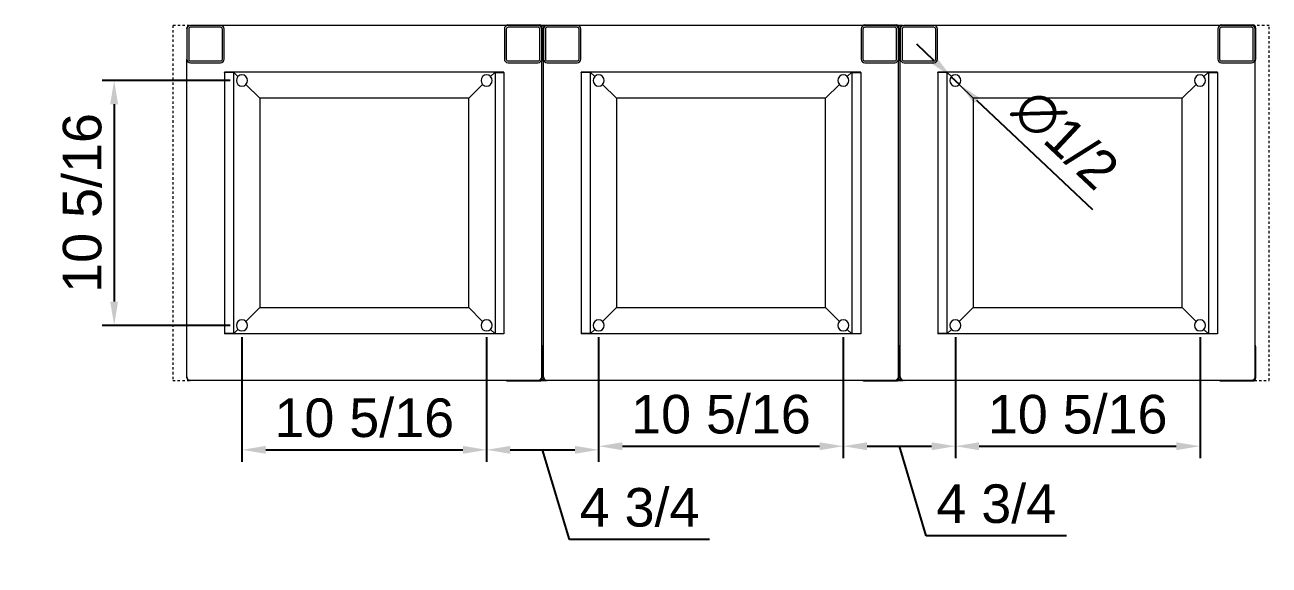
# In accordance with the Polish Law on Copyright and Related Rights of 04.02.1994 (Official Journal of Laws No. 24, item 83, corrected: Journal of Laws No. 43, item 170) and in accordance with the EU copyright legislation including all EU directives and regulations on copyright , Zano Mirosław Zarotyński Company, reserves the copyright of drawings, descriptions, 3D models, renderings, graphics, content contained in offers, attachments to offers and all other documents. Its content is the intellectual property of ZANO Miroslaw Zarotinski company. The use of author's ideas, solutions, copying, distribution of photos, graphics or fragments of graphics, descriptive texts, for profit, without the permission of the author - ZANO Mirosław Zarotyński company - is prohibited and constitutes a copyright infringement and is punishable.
# Model space of a CAD drawing. Header units: inches. Extents: x -9 to 181, y -2 to 130.
# Drawn here: x -6.1 to 46.4, y -2.3 to 20.4 of the extents above; entities that cross this region are included whole.
import ezdxf

# ---------------------------------------------------------------- set-up
doc = ezdxf.new("R2010")
doc.units = ezdxf.units.IN
doc.linetypes.add('HIDDEN', pattern=[1.905, 1.27, -0.635])
for name, color, linetype, lineweight in [('ZANO_R', 7, 'Continuous', 0), ('ZANO_R_przerywana', 250, 'HIDDEN', 0), ('ZANO_W', 1, 'Continuous', 0)]:
    doc.layers.add(name, color=color, linetype=linetype, lineweight=lineweight)
doc.styles.get("Standard").update_dxf_attribs({"font": 'arial.ttf'})
doc.dimstyles.new('amerykanie', dxfattribs={"dimtxt": 50, "dimasz": 50, "dimexe": 0.5, "dimexo": 0.5, "dimgap": 1, "dimtad": 1, "dimdec": 0, "dimzin": 0, "dimlunit": 5, "dimtxsty": 'Standard', "dimcen": 0.09, "dimclrd": 1, "dimclre": 1, "dimclrt": 1, "dimazin": 0, "dimtfac": 1, "dimtdec": 0, "dimtmove": 0, "dimatfit": 3, "dimfxl": 1, "dimtzin": 0, "dimarcsym": 1})

# ---------------------------------------------------------------- blocks, each defined once
blk = doc.blocks.new('*D372')
at = {"layer": 'ZANO_W', "color": 1, "lineweight": -2}
for p, q in [((2.584, 18.1), (-2.805, 18.1)), ((-2.305, 17.1), (-2.305, 8.785)), ((2.584, 7.785), (-2.805, 7.785))]:
    blk.add_line(p, q, dxfattribs=at)
at = {"layer": 'ZANO_W', "color": 1}
for points in [[(-2.139, 17.1), (-2.472, 17.1), (-2.305, 18.1)], [(-2.472, 8.785), (-2.139, 8.785), (-2.305, 7.785)]]:
    blk.add_solid(points, dxfattribs=at)
at = {"layer": 'ZANO_W', "color": 1, "insert": (-3.645, 12.942), "char_height": 1.625, "attachment_point": 5, "rotation": 90}
blk.add_mtext('10 5/16', dxfattribs=at)
blk = doc.blocks.new('*D373')
at = {"layer": 'ZANO_W', "color": 1, "lineweight": -2}
for p, q in [((3.084, 7.285), (3.084, 2.042)), ((13.398, 7.285), (13.398, 2.042)), ((4.084, 2.542), (12.398, 2.542))]:
    blk.add_line(p, q, dxfattribs=at)
at = {"layer": 'ZANO_W', "color": 1}
for points in [[(4.084, 2.708), (4.084, 2.375), (3.084, 2.542)], [(12.398, 2.375), (12.398, 2.708), (13.398, 2.542)]]:
    blk.add_solid(points, dxfattribs=at)
at = {"layer": 'ZANO_W', "color": 1, "insert": (8.241, 3.882), "char_height": 1.625, "attachment_point": 5}
blk.add_mtext('10 5/16', dxfattribs=at)
blk = doc.blocks.new('*D374')
at = {"layer": 'ZANO_W', "color": 1, "lineweight": -2}
for p, q in [((13.398, 7.285), (13.398, 2.042)), ((18.123, 7.285), (18.123, 2.042)), ((14.398, 2.542), (17.123, 2.542)), ((16.892, -1.231), (15.761, 2.542)), ((22.803, -1.231), (16.892, -1.231))]:
    blk.add_line(p, q, dxfattribs=at)
at = {"layer": 'ZANO_W', "color": 1}
for points in [[(14.398, 2.708), (14.398, 2.375), (13.398, 2.542)], [(17.123, 2.375), (17.123, 2.708), (18.123, 2.542)]]:
    blk.add_solid(points, dxfattribs=at)
at = {"layer": 'ZANO_W', "color": 1, "insert": (19.848, 0.11), "char_height": 1.625, "attachment_point": 5}
blk.add_mtext('4 3/4', dxfattribs=at)
blk = doc.blocks.new('*D375')
at = {"layer": 'ZANO_W', "color": 1, "lineweight": -2}
for p, q in [((18.123, 7.285), (18.123, 2.194)), ((28.438, 7.285), (28.438, 2.194)), ((19.123, 2.694), (27.438, 2.694))]:
    blk.add_line(p, q, dxfattribs=at)
at = {"layer": 'ZANO_W', "color": 1}
for points in [[(19.123, 2.861), (19.123, 2.527), (18.123, 2.694)], [(27.438, 2.527), (27.438, 2.861), (28.438, 2.694)]]:
    blk.add_solid(points, dxfattribs=at)
at = {"layer": 'ZANO_W', "color": 1, "insert": (23.28, 4.034), "char_height": 1.625, "attachment_point": 5}
blk.add_mtext('10 5/16', dxfattribs=at)
blk = doc.blocks.new('*D376')
at = {"layer": 'ZANO_W', "color": 1, "lineweight": -2}
for p, q in [((28.438, 7.285), (28.438, 2.194)), ((33.162, 7.285), (33.162, 2.194)), ((29.438, 2.694), (32.162, 2.694)), ((31.932, -1.078), (30.8, 2.694)), ((37.842, -1.078), (31.932, -1.078))]:
    blk.add_line(p, q, dxfattribs=at)
at = {"layer": 'ZANO_W', "color": 1}
for points in [[(29.438, 2.861), (29.438, 2.527), (28.438, 2.694)], [(32.162, 2.527), (32.162, 2.861), (33.162, 2.694)]]:
    blk.add_solid(points, dxfattribs=at)
at = {"layer": 'ZANO_W', "color": 1, "insert": (34.887, 0.263), "char_height": 1.625, "attachment_point": 5}
blk.add_mtext('4 3/4', dxfattribs=at)
blk = doc.blocks.new('*D377')
at = {"layer": 'ZANO_W', "color": 1, "lineweight": -2}
for p, q in [((33.162, 7.285), (33.162, 2.194)), ((43.477, 7.285), (43.477, 2.194)), ((34.162, 2.694), (42.477, 2.694))]:
    blk.add_line(p, q, dxfattribs=at)
at = {"layer": 'ZANO_W', "color": 1}
for points in [[(34.162, 2.861), (34.162, 2.527), (33.162, 2.694)], [(42.477, 2.527), (42.477, 2.861), (43.477, 2.694)]]:
    blk.add_solid(points, dxfattribs=at)
at = {"layer": 'ZANO_W', "color": 1, "insert": (38.32, 4.034), "char_height": 1.625, "attachment_point": 5}
blk.add_mtext('10 5/16', dxfattribs=at)
blk = doc.blocks.new('*D380')
at = {"layer": 'ZANO_W', "color": 1, "lineweight": -2}
for p, q in [((32.261, 18.946), (31.533, 19.631)), ((32.99, 18.261), (33.334, 17.938)), ((38.953, 12.658), (34.063, 17.253))]:
    blk.add_line(p, q, dxfattribs=at)
blk.add_arc((33.162, 18.1), 0.236, 315, 316.782, dxfattribs=at)
at = {"layer": 'ZANO_W', "color": 1}
for points in [[(32.147, 18.825), (32.375, 19.068), (32.99, 18.261)], [(34.177, 17.375), (33.949, 17.132), (33.334, 17.938)]]:
    blk.add_solid(points, dxfattribs=at)
at = {"layer": 'ZANO_W', "color": 1, "insert": (37.814, 15.615), "char_height": 1.625, "attachment_point": 5, "rotation": 316.782}
blk.add_mtext('∅1/2', dxfattribs=at)

msp = doc.modelspace()

# ---------------------------------------------------------------- linework, layer by layer
at = {"layer": 'ZANO_R'}
for p, q in [((0.76067, 20.26498), (0.76067, 19.00514)), ((0.78177, 20.34372), (0.77696, 20.34372)), ((0.83941, 20.40277), (0.83321, 20.40277)), ((0.83941, 20.40136), (0.83941, 20.40617)), ((0.83941, 20.40136), (0.83941, 20.40277)), ((0.83941, 20.26498), (0.83941, 19.00514)), ((0.87878, 20.42246), (0.87878, 20.41911)), ((2.17799, 20.42246), (0.91815, 20.42246)), ((2.17799, 20.34372), (0.91815, 20.34372)), ((14.30398, 20.42246), (2.17799, 20.42246)), ((2.25673, 19.00514), (2.25673, 20.26498)), ((2.33547, 19.00514), (2.33547, 20.26498)), ((14.1465, 20.26498), (14.1465, 19.00514)), ((14.22524, 20.26498), (14.22524, 19.00514)), ((14.28429, 20.44214), (14.28429, 20.4323)), ((14.28429, 20.44214), (15.62287, 20.44214)), ((15.62287, 20.4323), (14.28429, 20.4323)), ((15.56382, 20.42246), (14.30398, 20.42246)), ((15.56382, 20.34372), (14.30398, 20.34372)), ((15.62287, 20.44214), (15.62287, 20.4323)), ((15.64256, 20.40136), (15.64256, 20.40617)), ((15.64256, 19.00514), (15.64256, 20.26498)), ((15.91815, 20.42246), (15.68816, 20.42246)), ((15.7002, 20.34372), (15.70161, 20.34372)), ((15.7002, 20.34372), (15.70501, 20.34372)), ((15.70161, 20.34372), (15.70161, 20.34992)), ((15.70345, 20.34372), (15.70161, 20.34703)), ((15.7213, 19.00514), (15.7213, 20.26498)), ((15.83012, 20.38309), (15.72516, 20.38309)), ((15.73114, 18.98545), (15.73114, 20.32403)), ((15.74098, 20.32403), (15.73114, 20.32403)), ((15.74098, 20.32403), (15.74098, 18.98545)), ((15.80004, 20.26498), (15.80004, 19.00514)), ((15.82114, 20.34372), (15.81633, 20.34372)), ((15.87878, 20.40277), (15.87258, 20.40277)), ((15.87878, 20.40461), (15.87547, 20.40277)), ((15.87878, 20.40136), (15.87878, 20.40617)), ((15.87878, 20.40136), (15.87878, 20.40277)), ((15.87878, 20.26498), (15.87878, 19.00514)), ((15.91815, 20.42246), (15.91815, 20.41911)), ((17.21736, 20.42246), (15.95752, 20.42246)), ((17.21736, 20.34372), (15.95752, 20.34372)), ((29.34335, 20.42246), (17.21736, 20.42246)), ((17.2961, 19.00514), (17.2961, 20.26498)), ((17.37484, 19.00514), (17.37484, 20.26498)), ((29.18587, 20.26498), (29.18587, 19.00514)), ((29.26461, 20.26498), (29.26461, 19.00514)), ((29.32366, 20.44214), (29.32366, 20.4323)), ((29.32366, 20.44214), (30.66224, 20.44214)), ((30.66224, 20.4323), (29.32366, 20.4323)), ((30.60319, 20.42246), (29.34335, 20.42246)), ((30.60319, 20.34372), (29.34335, 20.34372)), ((30.66224, 20.44214), (30.66224, 20.4323)), ((30.68193, 20.40136), (30.68193, 20.40617)), ((30.68193, 19.00514), (30.68193, 20.26498)), ((30.95752, 20.42246), (30.72753, 20.42246)), ((30.73957, 20.34372), (30.74098, 20.34372)), ((30.73957, 20.34372), (30.74438, 20.34372)), ((30.74098, 20.34372), (30.74098, 20.34992)), ((30.74282, 20.34372), (30.74098, 20.34703)), ((30.76067, 19.00514), (30.76067, 20.26498)), ((30.86949, 20.38309), (30.76453, 20.38309)), ((30.77051, 18.98545), (30.77051, 20.32403)), ((30.78035, 20.32403), (30.77051, 20.32403)), ((30.78035, 20.32403), (30.78035, 18.98545)), ((30.83941, 20.26498), (30.83941, 19.00514)), ((30.86051, 20.34372), (30.8557, 20.34372)), ((30.91815, 20.40277), (30.91195, 20.40277)), ((30.91815, 20.40461), (30.91484, 20.40277)), ((30.91815, 20.40136), (30.91815, 20.40617)), ((30.91815, 20.40136), (30.91815, 20.40277)), ((30.91815, 20.26498), (30.91815, 19.00514)), ((30.95752, 20.42246), (30.98508, 20.42246)), ((30.95752, 20.42246), (30.95752, 20.41911)), ((32.25673, 20.42246), (30.99689, 20.42246)), ((32.25673, 20.34372), (30.99689, 20.34372)), ((44.38272, 20.42246), (32.25673, 20.42246)), ((32.33547, 19.00514), (32.33547, 20.26498)), ((32.41421, 19.00514), (32.41421, 20.26498)), ((44.22524, 20.26498), (44.22524, 19.00514)), ((44.30398, 20.26498), (44.30398, 19.00514)), ((44.36303, 20.44214), (44.36303, 20.4323)), ((44.36303, 20.44214), (45.70161, 20.44214)), ((45.70161, 20.4323), (44.36303, 20.4323)), ((45.64256, 20.42246), (44.38272, 20.42246)), ((45.64256, 20.34372), (44.38272, 20.34372)), ((45.70161, 20.44214), (45.70161, 20.4323)), ((45.7213, 20.40136), (45.7213, 20.40617)), ((45.7213, 19.00514), (45.7213, 20.26498)), ((45.77894, 20.34372), (45.78035, 20.34372)), ((45.77894, 20.34372), (45.78375, 20.34372)), ((45.78035, 20.34372), (45.78035, 20.34992)), ((45.80004, 19.00514), (45.80004, 20.26498)), ((45.80988, 18.98545), (45.80988, 20.32403)), ((45.81972, 20.32403), (45.80988, 20.32403)), ((45.81972, 20.32403), (45.81972, 18.98545)), ((0.76067, 5.61931), (0.76067, 19.00514)), ((0.91815, 18.9264), (2.17799, 18.9264)), ((14.30398, 18.9264), (15.56382, 18.9264)), ((15.7213, 5.61931), (15.7213, 19.00514)), ((15.74098, 18.98545), (15.73114, 18.98545)), ((15.80004, 5.61931), (15.80004, 19.00514)), ((15.95752, 18.9264), (17.21736, 18.9264)), ((29.34335, 18.9264), (30.60319, 18.9264)), ((30.76067, 5.61931), (30.76067, 19.00514)), ((30.78035, 18.98545), (30.77051, 18.98545)), ((30.83941, 5.61931), (30.83941, 19.00514)), ((30.99689, 18.9264), (32.25673, 18.9264)), ((44.38272, 18.9264), (45.64256, 18.9264)), ((45.80004, 5.61931), (45.80004, 19.00514)), ((45.81972, 18.98545), (45.80988, 18.98545)), ((0.91815, 18.84766), (2.17799, 18.84766)), ((14.13075, 18.45396), (2.35122, 18.45396)), ((2.35122, 18.44411), (2.35122, 18.45396)), ((2.35122, 18.44411), (2.35122, 7.44018)), ((2.72917, 18.44411), (2.35122, 18.44411)), ((2.57169, 18.44411), (2.57169, 18.45396)), ((2.91647, 18.26666), (2.72917, 18.45396)), ((2.72917, 18.44411), (2.72917, 7.44018)), ((13.5655, 18.26666), (13.7528, 18.45396)), ((13.7528, 18.44411), (13.7528, 7.44018)), ((13.7528, 18.44411), (14.13075, 18.44411)), ((13.91028, 18.44411), (13.91028, 18.45396)), ((14.13075, 18.44411), (14.13075, 18.45396)), ((14.13075, 18.44411), (14.13075, 7.44018)), ((14.30398, 18.84766), (15.56382, 18.84766)), ((15.95752, 18.84766), (17.21736, 18.84766)), ((29.17012, 18.45396), (17.39059, 18.45396)), ((17.39059, 18.44411), (17.39059, 18.45396)), ((17.39059, 18.44411), (17.39059, 7.44018)), ((17.76854, 18.44411), (17.39059, 18.44411)), ((17.61106, 18.44411), (17.61106, 18.45396)), ((17.95584, 18.26666), (17.76854, 18.45396)), ((17.76854, 18.44411), (17.76854, 7.44018)), ((28.60487, 18.26666), (28.79217, 18.45396)), ((28.79217, 18.44411), (28.79217, 7.44018)), ((28.79217, 18.44411), (29.17012, 18.44411)), ((28.94965, 18.44411), (28.94965, 18.45396)), ((29.17012, 18.44411), (29.17012, 18.45396)), ((29.17012, 18.44411), (29.17012, 7.44018)), ((29.34335, 18.84766), (30.60319, 18.84766)), ((30.99689, 18.84766), (32.25673, 18.84766)), ((44.20949, 18.45396), (32.42996, 18.45396)), ((32.42996, 18.44411), (32.42996, 18.45396)), ((32.42996, 18.44411), (32.42996, 7.44018)), ((32.80791, 18.44411), (32.42996, 18.44411)), ((32.65043, 18.44411), (32.65043, 18.45396)), ((32.99521, 18.26666), (32.80791, 18.45396)), ((32.80791, 18.44411), (32.80791, 7.44018)), ((43.64424, 18.26666), (43.83154, 18.45396)), ((43.83154, 18.44411), (43.83154, 7.44018)), ((43.83154, 18.44411), (44.20949, 18.44411)), ((43.98902, 18.44411), (43.98902, 18.45396)), ((44.20949, 18.44411), (44.20949, 18.45396)), ((44.20949, 18.44411), (44.20949, 7.44018)), ((44.38272, 18.84766), (45.64256, 18.84766)), ((3.83154, 17.35159), (3.25054, 17.93259)), ((12.65043, 17.35159), (13.23143, 17.93259)), ((18.87091, 17.35159), (18.28991, 17.93259)), ((27.6898, 17.35159), (28.2708, 17.93259)), ((33.91028, 17.35159), (33.32928, 17.93259)), ((42.72917, 17.35159), (43.31017, 17.93259)), ((12.65043, 17.35159), (3.83154, 17.35159)), ((3.83154, 17.35159), (3.83154, 8.5327)), ((12.65043, 8.5327), (12.65043, 17.35159)), ((18.87091, 17.35159), (18.87091, 8.5327)), ((27.6898, 17.35159), (18.87091, 17.35159)), ((27.6898, 8.5327), (27.6898, 17.35159)), ((33.91028, 17.35159), (33.91028, 8.5327)), ((42.72917, 17.35159), (33.91028, 17.35159)), ((42.72917, 8.5327), (42.72917, 17.35159)), ((3.83154, 8.5327), (3.25054, 7.9517)), ((3.83154, 8.5327), (12.65043, 8.5327)), ((12.65043, 8.5327), (13.23143, 7.9517)), ((18.87091, 8.5327), (18.28991, 7.9517)), ((18.87091, 8.5327), (27.6898, 8.5327)), ((27.6898, 8.5327), (28.2708, 7.9517)), ((33.91028, 8.5327), (33.32928, 7.9517)), ((33.91028, 8.5327), (42.72917, 8.5327)), ((42.72917, 8.5327), (43.31017, 7.9517)), ((2.35122, 7.44018), (2.35122, 7.43033)), ((2.72917, 7.44018), (2.35122, 7.44018)), ((14.13075, 7.43033), (2.35122, 7.43033)), ((2.40634, 7.43033), (2.40634, 7.44018)), ((2.91647, 7.61763), (2.72917, 7.43033)), ((13.5655, 7.61763), (13.7528, 7.43033)), ((13.7528, 7.44018), (14.13075, 7.44018)), ((14.07563, 7.44018), (14.07563, 7.43033)), ((14.13075, 7.44018), (14.13075, 7.43033)), ((17.39059, 7.44018), (17.39059, 7.43033)), ((17.76854, 7.44018), (17.39059, 7.44018)), ((29.17012, 7.43033), (17.39059, 7.43033)), ((17.44571, 7.43033), (17.44571, 7.44018)), ((17.95584, 7.61763), (17.76854, 7.43033)), ((28.60487, 7.61763), (28.79217, 7.43033)), ((28.79217, 7.44018), (29.17012, 7.44018)), ((29.115, 7.44018), (29.115, 7.43033)), ((29.17012, 7.44018), (29.17012, 7.43033)), ((32.42996, 7.44018), (32.42996, 7.43033)), ((32.80791, 7.44018), (32.42996, 7.44018)), ((44.20949, 7.43033), (32.42996, 7.43033)), ((32.48508, 7.43033), (32.48508, 7.44018)), ((32.99521, 7.61763), (32.80791, 7.43033)), ((43.64424, 7.61763), (43.83154, 7.43033)), ((43.83154, 7.44018), (44.20949, 7.44018)), ((44.15437, 7.44018), (44.15437, 7.43033)), ((44.20949, 7.44018), (44.20949, 7.43033)), ((15.73114, 5.56026), (15.73114, 6.89884)), ((15.74098, 6.89884), (15.73114, 6.89884)), ((15.74098, 6.89884), (15.74098, 5.56026)), ((30.77051, 5.56026), (30.77051, 6.89884)), ((30.78035, 6.89884), (30.77051, 6.89884)), ((30.78035, 6.89884), (30.78035, 5.56026)), ((45.80988, 5.56026), (45.80988, 6.89884)), ((45.81972, 6.89884), (45.80988, 6.89884)), ((45.81972, 6.89884), (45.81972, 5.56026)), ((0.78177, 5.54057), (0.77696, 5.54057)), ((0.77852, 5.54057), (0.78035, 5.53726)), ((0.78035, 5.54057), (0.78035, 5.53437)), ((0.78177, 5.54057), (0.78035, 5.54057)), ((0.83941, 5.48293), (0.83941, 5.47812)), ((15.56382, 5.46183), (0.91815, 5.46183)), ((15.62287, 5.45199), (14.28429, 5.45199)), ((14.28429, 5.44214), (14.28429, 5.45199)), ((14.28429, 5.44214), (15.62287, 5.44214)), ((15.62287, 5.44214), (15.62287, 5.45199)), ((15.64256, 5.48293), (15.64256, 5.48151)), ((15.64256, 5.48293), (15.64256, 5.47812)), ((15.64256, 5.48151), (15.64876, 5.48151)), ((15.64256, 5.47968), (15.64587, 5.48151)), ((15.68816, 5.46183), (15.91815, 5.46183)), ((15.7002, 5.54057), (15.70501, 5.54057)), ((15.72516, 5.5012), (15.83012, 5.5012)), ((15.74098, 5.56026), (15.73114, 5.56026)), ((15.82114, 5.54057), (15.81633, 5.54057)), ((15.81789, 5.54057), (15.81972, 5.53726)), ((15.81972, 5.54057), (15.81972, 5.53437)), ((15.82114, 5.54057), (15.81972, 5.54057)), ((15.87878, 5.48293), (15.87878, 5.47812)), ((30.60319, 5.46183), (15.95752, 5.46183)), ((30.66224, 5.45199), (29.32366, 5.45199)), ((29.32366, 5.44214), (29.32366, 5.45199)), ((29.32366, 5.44214), (30.66224, 5.44214)), ((30.66224, 5.44214), (30.66224, 5.45199)), ((30.68193, 5.48293), (30.68193, 5.48151)), ((30.68193, 5.48293), (30.68193, 5.47812)), ((30.68193, 5.48151), (30.68813, 5.48151)), ((30.68193, 5.47968), (30.68524, 5.48151)), ((30.72753, 5.46183), (30.95752, 5.46183)), ((30.73957, 5.54057), (30.74438, 5.54057)), ((30.76453, 5.5012), (30.86949, 5.5012)), ((30.78035, 5.56026), (30.77051, 5.56026)), ((30.86051, 5.54057), (30.8557, 5.54057)), ((30.85726, 5.54057), (30.85909, 5.53726)), ((30.85909, 5.54057), (30.85909, 5.53437)), ((30.86051, 5.54057), (30.85909, 5.54057)), ((30.91815, 5.48293), (30.91815, 5.47812)), ((45.64256, 5.46183), (30.99689, 5.46183)), ((45.70161, 5.45199), (44.36303, 5.45199)), ((44.36303, 5.44214), (44.36303, 5.45199)), ((44.36303, 5.44214), (45.70161, 5.44214)), ((45.70161, 5.44214), (45.70161, 5.45199)), ((45.7213, 5.48293), (45.7213, 5.48151)), ((45.7213, 5.48293), (45.7213, 5.47812)), ((45.7213, 5.48151), (45.7275, 5.48151)), ((45.7213, 5.47968), (45.72461, 5.48151)), ((45.77894, 5.54057), (45.78375, 5.54057)), ((45.81972, 5.56026), (45.80988, 5.56026))]:
    msp.add_line(p, q, dxfattribs=at)
at = {"layer": 'ZANO_R', "flags": 128}
for points in [[(0.83368, 20.40277), (0.83735, 20.40438), (0.83863, 20.4049)], [(15.87305, 20.40277), (15.87672, 20.40438), (15.87878, 20.40521)], [(15.94965, 20.42246), (15.92046, 20.41959), (15.89472, 20.41201)], [(30.91242, 20.40277), (30.91609, 20.40438), (30.91737, 20.4049)], [(0.77792, 5.54057), (0.77875, 5.53851), (0.78035, 5.53484)], [(15.81729, 5.54057), (15.81812, 5.53851), (15.81972, 5.53484)], [(30.85666, 5.54057), (30.85749, 5.53851), (30.85909, 5.53484)]]:
    msp.add_lwpolyline(points, dxfattribs=at)
at = {"layer": 'ZANO_R'}
for centre, radius, start, end in [((0.91815, 20.26498), 0.15748, 90, 180), ((0.87878, 20.30435), 0.11811, 90, 180), ((0.90634, 20.27679), 0.14567, 120.132722, 152.647767), ((0.87878, 20.30435), 0.10827, 115.951202, 154.048833), ((0.91815, 20.26498), 0.07874, 90, 180), ((2.17799, 20.26498), 0.15748, 0, 90), ((2.17799, 20.26498), 0.07874, 0, 90), ((14.30398, 20.26498), 0.15748, 90, 180), ((14.28429, 20.32403), 0.11811, 90, 123.55731), ((14.30398, 20.26498), 0.07874, 90, 180), ((14.28429, 20.32403), 0.10827, 90, 114.619977), ((15.56382, 20.26498), 0.15748, 0, 90), ((15.56382, 20.26498), 0.07874, 0, 90), ((15.62287, 20.32403), 0.11811, 0, 90), ((15.62287, 20.32403), 0.10827, 0, 90), ((15.57563, 20.27679), 0.14567, 30.132722, 62.647767), ((15.95752, 20.26498), 0.15748, 90, 180), ((15.91815, 20.30435), 0.11811, 90, 180), ((15.94571, 20.27679), 0.14567, 120.132722, 152.647767), ((15.91815, 20.30435), 0.10827, 115.981103, 154.018896), ((15.95752, 20.26498), 0.07874, 90, 180), ((17.21736, 20.26498), 0.15748, 0, 90), ((17.21736, 20.26498), 0.07874, 0, 90), ((29.34335, 20.26498), 0.15748, 90, 180), ((29.32366, 20.32403), 0.11811, 90, 123.55731), ((29.34335, 20.26498), 0.07874, 90, 180), ((29.32366, 20.32403), 0.10827, 90, 114.619977), ((30.60319, 20.26498), 0.15748, 0, 90), ((30.60319, 20.26498), 0.07874, 0, 90), ((30.66224, 20.32403), 0.11811, 0, 90), ((30.66224, 20.32403), 0.10827, 0, 90), ((30.615, 20.27679), 0.14567, 30.132722, 62.647767), ((30.99689, 20.26498), 0.15748, 90, 180), ((30.95752, 20.30435), 0.11811, 90, 180), ((30.98508, 20.27679), 0.14567, 120.132722, 152.647767), ((30.95752, 20.30435), 0.10827, 115.769108, 154.231147), ((30.99689, 20.26498), 0.07874, 90, 180), ((32.25673, 20.26498), 0.15748, 0, 90), ((32.25673, 20.26498), 0.07874, 0, 90), ((44.38272, 20.26498), 0.15748, 90, 180), ((44.36303, 20.32403), 0.11811, 90, 123.55731), ((44.38272, 20.26498), 0.07874, 90, 180), ((44.36303, 20.32403), 0.10827, 90, 114.619977), ((45.64256, 20.26498), 0.15748, 0, 90), ((45.64256, 20.26498), 0.07874, 0, 90), ((45.70161, 20.32403), 0.11811, 0, 90), ((45.70161, 20.32403), 0.10827, 0, 90), ((45.65437, 20.27679), 0.14567, 30.132722, 62.647767), ((0.91815, 19.00514), 0.15748, 180, 270), ((0.91815, 19.00514), 0.07874, 180, 270), ((2.17799, 19.00514), 0.07874, 270, 0), ((2.17799, 19.00514), 0.15748, 270, 0), ((14.30398, 19.00514), 0.15748, 180, 270), ((14.30398, 19.00514), 0.07874, 180, 270), ((15.56382, 19.00514), 0.07874, 270, 0), ((15.56382, 19.00514), 0.15748, 270, 0), ((15.62287, 18.98545), 0.11811, 326.44269, 0), ((15.62287, 18.98545), 0.10827, 335.380023, 0), ((15.95752, 19.00514), 0.15748, 180, 270), ((15.95752, 19.00514), 0.07874, 180, 270), ((17.21736, 19.00514), 0.07874, 270, 0), ((17.21736, 19.00514), 0.15748, 270, 0), ((29.34335, 19.00514), 0.15748, 180, 270), ((29.34335, 19.00514), 0.07874, 180, 270), ((30.60319, 19.00514), 0.07874, 270, 0), ((30.60319, 19.00514), 0.15748, 270, 0), ((30.66224, 18.98545), 0.11811, 326.44269, 0), ((30.66224, 18.98545), 0.10827, 335.380023, 0), ((30.99689, 19.00514), 0.15748, 180, 270), ((30.99689, 19.00514), 0.07874, 180, 270), ((32.25673, 19.00514), 0.07874, 270, 0), ((32.25673, 19.00514), 0.15748, 270, 0), ((44.38272, 19.00514), 0.15748, 180, 270), ((44.38272, 19.00514), 0.07874, 180, 270), ((45.64256, 19.00514), 0.07874, 270, 0), ((45.64256, 19.00514), 0.15748, 270, 0), ((45.70161, 18.98545), 0.11811, 326.44269, 0), ((45.70161, 18.98545), 0.10827, 335.380023, 0), ((3.0835, 18.09963), 0.23622, 135, 315), ((3.0835, 18.09963), 0.23622, 315, 135), ((13.39846, 18.09963), 0.23622, 45, 225), ((13.39846, 18.09963), 0.23622, 225, 45), ((18.12287, 18.09963), 0.23622, 135, 315), ((18.12287, 18.09963), 0.23622, 315, 135), ((28.43783, 18.09963), 0.23622, 45, 225), ((28.43783, 18.09963), 0.23622, 225, 45), ((33.16224, 18.09963), 0.23622, 135, 315), ((33.16224, 18.09963), 0.23622, 315, 135), ((43.4772, 18.09963), 0.23622, 45, 225), ((43.4772, 18.09963), 0.23622, 225, 45), ((3.0835, 7.78466), 0.23622, 45, 225), ((3.0835, 7.78466), 0.23622, 225, 45), ((13.39846, 7.78466), 0.23622, 135, 315), ((13.39846, 7.78466), 0.23622, 315, 135), ((18.12287, 7.78466), 0.23622, 45, 225), ((18.12287, 7.78466), 0.23622, 225, 45), ((28.43783, 7.78466), 0.23622, 135, 315), ((28.43783, 7.78466), 0.23622, 315, 135), ((33.16224, 7.78466), 0.23622, 45, 225), ((33.16224, 7.78466), 0.23622, 225, 45), ((43.4772, 7.78466), 0.23622, 135, 315), ((43.4772, 7.78466), 0.23622, 315, 135), ((15.62287, 6.89884), 0.11811, 0, 33.55731), ((15.62287, 6.89884), 0.10827, 0, 24.619977), ((30.66224, 6.89884), 0.11811, 0, 33.55731), ((30.66224, 6.89884), 0.10827, 0, 24.619977), ((45.70161, 6.89884), 0.11811, 0, 33.55731), ((45.70161, 6.89884), 0.10827, 0, 24.619977), ((0.91815, 5.61931), 0.15748, 180, 270), ((0.87878, 5.57994), 0.11811, 180, 270), ((0.90634, 5.6075), 0.14567, 210.132722, 242.647767), ((0.87878, 5.57994), 0.10827, 205.980372, 244.019625), ((14.28429, 5.56026), 0.11811, 236.44269, 270), ((14.28429, 5.56026), 0.10827, 245.380023, 270), ((15.56382, 5.61931), 0.15748, 270, 0), ((15.62287, 5.56026), 0.10827, 270, 0), ((15.62287, 5.56026), 0.11811, 270, 0), ((15.57563, 5.6075), 0.14567, 300.132722, 332.647767), ((15.95752, 5.61931), 0.15748, 180, 270), ((15.91815, 5.57994), 0.11811, 180, 270), ((15.94571, 5.6075), 0.14567, 210.132722, 242.647767), ((15.91815, 5.57994), 0.10827, 205.980207, 244.019773), ((29.32366, 5.56026), 0.11811, 236.44269, 270), ((29.32366, 5.56026), 0.10827, 245.380023, 270), ((30.60319, 5.61931), 0.15748, 270, 0), ((30.66224, 5.56026), 0.10827, 270, 0), ((30.66224, 5.56026), 0.11811, 270, 0), ((30.615, 5.6075), 0.14567, 300.132722, 332.647767), ((30.99689, 5.61931), 0.15748, 180, 270), ((30.95752, 5.57994), 0.11811, 180, 270), ((30.98508, 5.6075), 0.14567, 210.132722, 242.647767), ((30.95752, 5.57994), 0.10827, 205.980798, 244.019205), ((44.36303, 5.56026), 0.11811, 236.44269, 270), ((44.36303, 5.56026), 0.10827, 245.380023, 270), ((45.64256, 5.61931), 0.15748, 270, 0), ((45.70161, 5.56026), 0.10827, 270, 0), ((45.70161, 5.56026), 0.11811, 270, 0), ((45.65437, 5.6075), 0.14567, 300.132722, 332.647767)]:
    msp.add_arc(centre, radius, start, end, dxfattribs=at)
for points, knots in [([(0.76067, 20.27679), (0.76067, 20.2769), (0.76068, 20.28468), (0.76196, 20.30023), (0.76603, 20.3171), (0.76932, 20.32621), (0.76989, 20.3278)], [0, 0, 0, 0, 0.006614523, 0.452722551, 0.904642013, 1, 1, 1, 1]), ([(0.76989, 20.3278), (0.77052, 20.32944), (0.77238, 20.33431), (0.77513, 20.33997), (0.77696, 20.34372)], [0, 0, 0, 0, 0.33739081, 1, 1, 1, 1]), ([(0.83941, 20.40617), (0.84152, 20.40723), (0.84551, 20.40922), (0.85082, 20.4115), (0.85388, 20.41268), (0.85533, 20.41324)], [0, 0, 0, 0, 0.37106786, 0.70223561, 1, 1, 1, 1]), ([(0.85533, 20.41324), (0.85544, 20.41328), (0.86398, 20.41646), (0.87674, 20.41988), (0.89363, 20.42208), (0.90199, 20.42246), (0.90623, 20.42246), (0.90634, 20.42246)], [0, 0, 0, 0, 0.006449371, 0.513933719, 0.753226314, 0.993385792, 1, 1, 1, 1]), ([(15.57563, 20.42246), (15.57574, 20.42246), (15.57997, 20.42246), (15.58832, 20.42208), (15.60505, 20.4199), (15.61783, 20.41651), (15.62637, 20.41334), (15.62664, 20.41324)], [0, 0, 0, 0, 0.00661407, 0.24590473, 0.48605589, 0.98393115, 1, 1, 1, 1]), ([(15.62664, 20.41324), (15.62828, 20.41261), (15.63315, 20.41075), (15.63881, 20.408), (15.64256, 20.40617)], [0, 0, 0, 0, 0.33739081, 1, 1, 1, 1]), ([(15.70501, 20.34372), (15.70607, 20.34161), (15.70806, 20.33762), (15.71034, 20.33231), (15.71152, 20.32925), (15.71208, 20.3278)], [0, 0, 0, 0, 0.37106786, 0.70223561, 1, 1, 1, 1]), ([(15.71208, 20.3278), (15.71265, 20.32621), (15.71591, 20.3172), (15.71999, 20.30033), (15.72129, 20.28478), (15.7213, 20.2769), (15.7213, 20.27679)], [0, 0, 0, 0, 0.095357941, 0.541389434, 0.993385481, 1, 1, 1, 1]), ([(15.80004, 20.27679), (15.80004, 20.2769), (15.80005, 20.28468), (15.80133, 20.30023), (15.8054, 20.3171), (15.80869, 20.32621), (15.80926, 20.3278)], [0, 0, 0, 0, 0.006614523, 0.452722551, 0.904642013, 1, 1, 1, 1]), ([(15.80926, 20.3278), (15.80989, 20.32944), (15.81175, 20.33431), (15.8145, 20.33997), (15.81633, 20.34372)], [0, 0, 0, 0, 0.33739081, 1, 1, 1, 1]), ([(15.87878, 20.40617), (15.88089, 20.40723), (15.88488, 20.40922), (15.89019, 20.4115), (15.89325, 20.41268), (15.8947, 20.41324)], [0, 0, 0, 0, 0.37106786, 0.70223561, 1, 1, 1, 1]), ([(15.8947, 20.41324), (15.89481, 20.41328), (15.90335, 20.41646), (15.91611, 20.41988), (15.933, 20.42208), (15.94136, 20.42246), (15.9456, 20.42246), (15.94571, 20.42246)], [0, 0, 0, 0, 0.006449371, 0.513933719, 0.753226314, 0.993385792, 1, 1, 1, 1]), ([(30.615, 20.42246), (30.61511, 20.42246), (30.61934, 20.42246), (30.62769, 20.42208), (30.64442, 20.4199), (30.6572, 20.41651), (30.66574, 20.41334), (30.66601, 20.41324)], [0, 0, 0, 0, 0.00661407, 0.24590473, 0.48605589, 0.98393115, 1, 1, 1, 1]), ([(30.66601, 20.41324), (30.66765, 20.41261), (30.67252, 20.41075), (30.67818, 20.408), (30.68193, 20.40617)], [0, 0, 0, 0, 0.33739081, 1, 1, 1, 1]), ([(30.74438, 20.34372), (30.74544, 20.34161), (30.74743, 20.33762), (30.74971, 20.33231), (30.75089, 20.32925), (30.75145, 20.3278)], [0, 0, 0, 0, 0.37106786, 0.70223561, 1, 1, 1, 1]), ([(30.75145, 20.3278), (30.75202, 20.32621), (30.75528, 20.3172), (30.75936, 20.30033), (30.76066, 20.28478), (30.76067, 20.2769), (30.76067, 20.27679)], [0, 0, 0, 0, 0.095357941, 0.541389434, 0.993385481, 1, 1, 1, 1]), ([(30.83941, 20.27679), (30.83941, 20.2769), (30.83942, 20.28468), (30.8407, 20.30023), (30.84477, 20.3171), (30.84806, 20.32621), (30.84863, 20.3278)], [0, 0, 0, 0, 0.006614523, 0.452722551, 0.904642013, 1, 1, 1, 1]), ([(30.84863, 20.3278), (30.84926, 20.32944), (30.85112, 20.33431), (30.85387, 20.33997), (30.8557, 20.34372)], [0, 0, 0, 0, 0.33739081, 1, 1, 1, 1]), ([(30.91815, 20.40617), (30.92026, 20.40723), (30.92425, 20.40922), (30.92956, 20.4115), (30.93262, 20.41268), (30.93407, 20.41324)], [0, 0, 0, 0, 0.37106786, 0.70223561, 1, 1, 1, 1]), ([(30.93407, 20.41324), (30.93418, 20.41328), (30.94272, 20.41646), (30.95548, 20.41988), (30.97237, 20.42208), (30.98073, 20.42246), (30.98497, 20.42246), (30.98508, 20.42246)], [0, 0, 0, 0, 0.006449371, 0.513933719, 0.753226314, 0.993385792, 1, 1, 1, 1]), ([(45.65437, 20.42246), (45.65448, 20.42246), (45.65871, 20.42246), (45.66706, 20.42208), (45.68379, 20.4199), (45.69657, 20.41651), (45.70511, 20.41334), (45.70538, 20.41324)], [0, 0, 0, 0, 0.00661407, 0.24590473, 0.48605589, 0.98393115, 1, 1, 1, 1]), ([(45.70538, 20.41324), (45.70702, 20.41261), (45.71189, 20.41075), (45.71755, 20.408), (45.7213, 20.40617)], [0, 0, 0, 0, 0.33739081, 1, 1, 1, 1]), ([(45.78375, 20.34372), (45.78481, 20.34161), (45.7868, 20.33762), (45.78908, 20.33231), (45.79026, 20.32925), (45.79082, 20.3278)], [0, 0, 0, 0, 0.37106786, 0.70223561, 1, 1, 1, 1]), ([(45.79082, 20.3278), (45.79139, 20.32621), (45.79465, 20.3172), (45.79873, 20.30033), (45.80003, 20.28478), (45.80004, 20.2769), (45.80004, 20.27679)], [0, 0, 0, 0, 0.09535794, 0.54138943, 0.99338548, 1, 1, 1, 1]), ([(0.76989, 5.55649), (0.76932, 5.55808), (0.76606, 5.56709), (0.76198, 5.58396), (0.76068, 5.59951), (0.76067, 5.60739), (0.76067, 5.6075)], [0, 0, 0, 0, 0.09535794, 0.54138943, 0.99338548, 1, 1, 1, 1]), ([(0.77696, 5.54057), (0.7759, 5.54268), (0.77391, 5.54667), (0.77163, 5.55198), (0.77045, 5.55504), (0.76989, 5.55649)], [0, 0, 0, 0, 0.37106786, 0.70223561, 1, 1, 1, 1]), ([(0.85533, 5.47105), (0.85369, 5.47168), (0.84881, 5.47354), (0.84316, 5.47629), (0.83941, 5.47812)], [0, 0, 0, 0, 0.337390806, 1, 1, 1, 1]), ([(0.90634, 5.46183), (0.90623, 5.46183), (0.89845, 5.46184), (0.8829, 5.46312), (0.86603, 5.46719), (0.85692, 5.47048), (0.85533, 5.47105)], [0, 0, 0, 0, 0.006614523, 0.452722551, 0.904642013, 1, 1, 1, 1]), ([(15.62664, 5.47105), (15.62505, 5.47048), (15.61604, 5.46722), (15.59917, 5.46314), (15.58362, 5.46184), (15.57574, 5.46183), (15.57563, 5.46183)], [0, 0, 0, 0, 0.09535794, 0.54138943, 0.99338548, 1, 1, 1, 1]), ([(15.64256, 5.47812), (15.64045, 5.47706), (15.63646, 5.47507), (15.63115, 5.47279), (15.62809, 5.47161), (15.62664, 5.47105)], [0, 0, 0, 0, 0.37106786, 0.70223561, 1, 1, 1, 1]), ([(15.71208, 5.55649), (15.71145, 5.55485), (15.70959, 5.54998), (15.70684, 5.54432), (15.70501, 5.54057)], [0, 0, 0, 0, 0.33739081, 1, 1, 1, 1]), ([(15.7213, 5.6075), (15.7213, 5.60739), (15.72129, 5.59961), (15.72001, 5.58406), (15.71594, 5.56719), (15.71265, 5.55808), (15.71208, 5.55649)], [0, 0, 0, 0, 0.006614523, 0.452722551, 0.904642013, 1, 1, 1, 1]), ([(15.80926, 5.55649), (15.80869, 5.55808), (15.80543, 5.56709), (15.80135, 5.58396), (15.80005, 5.59951), (15.80004, 5.60739), (15.80004, 5.6075)], [0, 0, 0, 0, 0.09535794, 0.54138943, 0.99338548, 1, 1, 1, 1]), ([(15.81633, 5.54057), (15.81527, 5.54268), (15.81328, 5.54667), (15.811, 5.55198), (15.80982, 5.55504), (15.80926, 5.55649)], [0, 0, 0, 0, 0.37106786, 0.70223561, 1, 1, 1, 1]), ([(15.8947, 5.47105), (15.89306, 5.47168), (15.88818, 5.47354), (15.88253, 5.47629), (15.87878, 5.47812)], [0, 0, 0, 0, 0.337390806, 1, 1, 1, 1]), ([(15.94571, 5.46183), (15.9456, 5.46183), (15.93782, 5.46184), (15.92227, 5.46312), (15.9054, 5.46719), (15.89629, 5.47048), (15.8947, 5.47105)], [0, 0, 0, 0, 0.006614523, 0.452722551, 0.904642013, 1, 1, 1, 1]), ([(30.66601, 5.47105), (30.66442, 5.47048), (30.65541, 5.46722), (30.63854, 5.46314), (30.62299, 5.46184), (30.61511, 5.46183), (30.615, 5.46183)], [0, 0, 0, 0, 0.09535794, 0.54138943, 0.99338548, 1, 1, 1, 1]), ([(30.68193, 5.47812), (30.67982, 5.47706), (30.67583, 5.47507), (30.67052, 5.47279), (30.66746, 5.47161), (30.66601, 5.47105)], [0, 0, 0, 0, 0.37106786, 0.70223561, 1, 1, 1, 1]), ([(30.75145, 5.55649), (30.75082, 5.55485), (30.74896, 5.54998), (30.74621, 5.54432), (30.74438, 5.54057)], [0, 0, 0, 0, 0.33739081, 1, 1, 1, 1]), ([(30.76067, 5.6075), (30.76067, 5.60739), (30.76066, 5.59961), (30.75938, 5.58406), (30.75531, 5.56719), (30.75202, 5.55808), (30.75145, 5.55649)], [0, 0, 0, 0, 0.00661452, 0.45272255, 0.90464201, 1, 1, 1, 1]), ([(30.84863, 5.55649), (30.84806, 5.55808), (30.8448, 5.56709), (30.84072, 5.58396), (30.83942, 5.59951), (30.83941, 5.60739), (30.83941, 5.6075)], [0, 0, 0, 0, 0.09535794, 0.54138943, 0.99338548, 1, 1, 1, 1]), ([(30.8557, 5.54057), (30.85464, 5.54268), (30.85265, 5.54667), (30.85037, 5.55198), (30.84919, 5.55504), (30.84863, 5.55649)], [0, 0, 0, 0, 0.37106786, 0.70223561, 1, 1, 1, 1]), ([(30.93407, 5.47105), (30.93243, 5.47168), (30.92755, 5.47354), (30.9219, 5.47629), (30.91815, 5.47812)], [0, 0, 0, 0, 0.337390806, 1, 1, 1, 1]), ([(30.98508, 5.46183), (30.98497, 5.46183), (30.97719, 5.46184), (30.96164, 5.46312), (30.94477, 5.46719), (30.93566, 5.47048), (30.93407, 5.47105)], [0, 0, 0, 0, 0.006614523, 0.452722551, 0.904642013, 1, 1, 1, 1]), ([(45.70538, 5.47105), (45.70379, 5.47048), (45.69478, 5.46722), (45.67791, 5.46314), (45.66236, 5.46184), (45.65448, 5.46183), (45.65437, 5.46183)], [0, 0, 0, 0, 0.09535794, 0.54138943, 0.99338548, 1, 1, 1, 1]), ([(45.7213, 5.47812), (45.71919, 5.47706), (45.7152, 5.47507), (45.70989, 5.47279), (45.70683, 5.47161), (45.70538, 5.47105)], [0, 0, 0, 0, 0.37106786, 0.70223561, 1, 1, 1, 1]), ([(45.79082, 5.55649), (45.79019, 5.55485), (45.78833, 5.54998), (45.78558, 5.54432), (45.78375, 5.54057)], [0, 0, 0, 0, 0.33739081, 1, 1, 1, 1]), ([(45.80004, 5.6075), (45.80004, 5.60739), (45.80003, 5.59961), (45.79875, 5.58406), (45.79468, 5.56719), (45.79139, 5.55808), (45.79082, 5.55649)], [0, 0, 0, 0, 0.006614523, 0.452722551, 0.904642013, 1, 1, 1, 1])]:
    msp.add_open_spline(points, degree=3, knots=knots, dxfattribs=at)
at = {"layer": 'ZANO_R_przerywana', "ltscale": 0.05}
for p, q in [((0.17012, 20.42246), (0.17012, 5.46183)), ((0.87878, 20.42246), (0.17012, 20.42246)), ((46.39059, 20.42246), (45.7669, 20.42246)), ((46.39059, 5.46183), (46.39059, 20.42246)), ((0.17012, 5.46183), (0.87878, 5.46183)), ((45.7669, 5.46183), (46.39059, 5.46183))]:
    msp.add_line(p, q, dxfattribs=at)

# ---------------------------------------------------------------- dimensions: what is measured, and where the dimension line sits
at = {"layer": 'ZANO_W'}
dim = msp.add_diameter_dim_2p(p1=(32.9901, 18.26138), p2=(33.33439, 17.93787), dimstyle='amerykanie', override={"dimtxt": 1.625, "dimasz": 1, "dimgap": 0.5, "dimdec": 4, "dimaunit": 1, "dimadec": 1, "dimtdec": 4, "dimtmove": 1, "dimfrac": 2}, dxfattribs=at)
dim.commit()
dim.dimension.update_dxf_attribs({"geometry": '*D380', "text_midpoint": (37.81409, 15.61547)})
dim = msp.add_linear_dim(base=(-2.30518, 7.78466), p1=(3.0835, 18.09963), p2=(3.0835, 7.78466), angle=90, dimstyle='amerykanie', override={"dimtxt": 1.625, "dimasz": 1, "dimgap": 0.5, "dimdec": 4, "dimaunit": 1, "dimadec": 1, "dimtdec": 4, "dimtmove": 1, "dimfrac": 2}, dxfattribs=at)
dim.commit()
dim.dimension.update_dxf_attribs({"geometry": '*D372', "text_midpoint": (-3.64539, 12.94214)})
for base, p1, p2, picture, middle in [((13.39846, 2.54166), (3.0835, 7.78466), (13.39846, 7.78466), '*D373', (8.24098, 3.88187)), ((18.12287, 2.54166), (13.39846, 7.78466), (18.12287, 7.78466), '*D374', (17.39236, 0.11012)), ((28.43783, 2.69408), (18.12287, 7.78466), (28.43783, 7.78466), '*D375', (23.28035, 4.03429)), ((33.16224, 2.69408), (28.43783, 7.78466), (33.16224, 7.78466), '*D376', (32.43173, 0.26254)), ((43.4772, 2.69408), (33.16224, 7.78466), (43.4772, 7.78466), '*D377', (38.31972, 4.03429))]:
    dim = msp.add_linear_dim(base=base, p1=p1, p2=p2, dimstyle='amerykanie', override={"dimtxt": 1.625, "dimasz": 1, "dimgap": 0.5, "dimdec": 4, "dimaunit": 1, "dimadec": 1, "dimtdec": 4, "dimtmove": 1, "dimfrac": 2}, dxfattribs=at)
    dim.commit()
    dim.dimension.update_dxf_attribs({"geometry": picture, "text_midpoint": middle})

doc.saveas('drawing.dxf')
